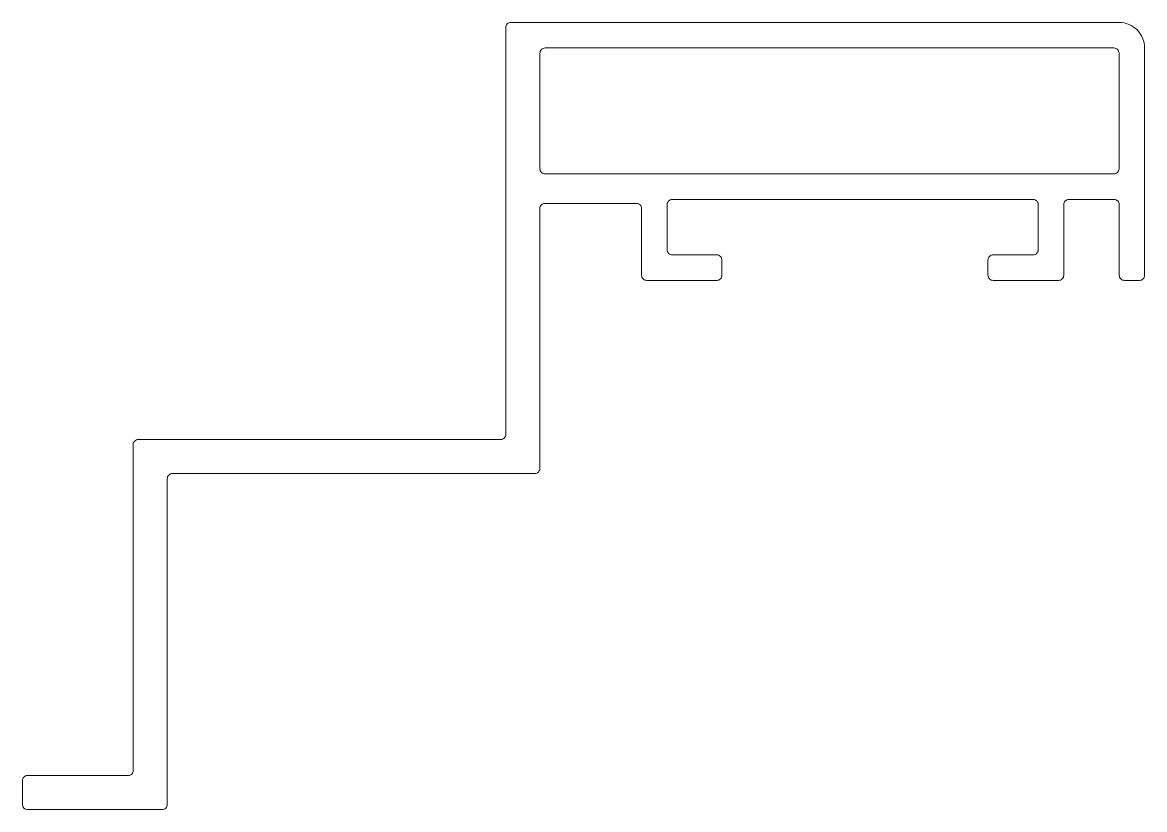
# Model space of a CAD drawing. Header units: millimetres. Extents: x 656.7 to 722.5, y 398.6 to 444.8.
import ezdxf

# ---------------------------------------------------------------- set-up
doc = ezdxf.new("R2010")
doc.units = ezdxf.units.MM

msp = doc.modelspace()

# ---------------------------------------------------------------- linework, layer by layer
at = {"color": 0, "lineweight": 5}
for points in [[(697.441, 431.162), (694.827, 431.162, -0.414214), (694.527, 431.462), (694.527, 434.116, -0.414214), (694.827, 434.416), (716.002, 434.416, -0.414214), (716.302, 434.116), (716.302, 431.462, -0.414214), (716.002, 431.162), (713.657, 431.162, 0.414214), (713.357, 430.862), (713.357, 429.962, 0.414214), (713.657, 429.662), (717.502, 429.662, 0.414214), (717.802, 429.962), (717.802, 434.116, -0.414214), (718.102, 434.416), (720.762, 434.416, -0.414214), (721.062, 434.116), (721.062, 429.962, 0.414214), (721.362, 429.662), (722.246, 429.662, 0.414214), (722.546, 429.962), (722.546, 443.316, 0.414214), (721.046, 444.816), (685.355, 444.816, 0.414214), (685.055, 444.516), (685.055, 420.617, -0.414214), (684.755, 420.317), (663.487, 420.317, 0.414223), (663.187, 420.017), (663.188, 400.88, -0.414223), (662.888, 400.58), (656.987, 400.58, 0.414215), (656.687, 400.28), (656.687, 398.881, 0.414194), (656.987, 398.581), (664.887, 398.581, 0.414233), (665.187, 398.881), (665.187, 418.017, -0.414216), (665.487, 418.317), (686.755, 418.317, 0.414214), (687.055, 418.617), (687.055, 433.886, -0.414214), (687.355, 434.186), (692.727, 434.186, -0.414214), (693.027, 433.886), (693.027, 429.962, 0.414214), (693.327, 429.662), (697.441, 429.662, 0.414214), (697.741, 429.962), (697.741, 430.862, 0.414214)], [(687.358, 435.916, -0.414214), (687.058, 436.216), (687.058, 443.016, -0.414214), (687.358, 443.316), (720.746, 443.316, -0.414214), (721.046, 443.016), (721.046, 436.216, -0.414214), (720.746, 435.916)]]:
    msp.add_lwpolyline(points, format="xyb", close=True, dxfattribs=at)

doc.saveas('drawing.dxf')
